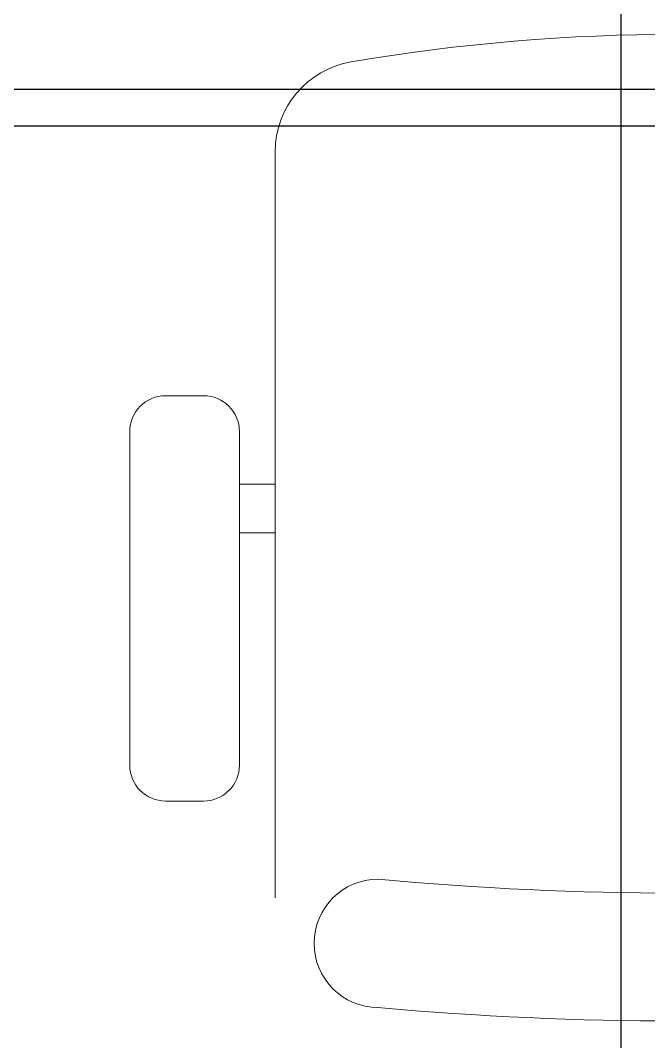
# Model space of a CAD drawing. Extents: x -12260 to 57327, y -29287 to 19916.
# Drawn here: x 21887 to 22231, y 7609 to 8168 of the extents above; entities that cross this region are included whole.
import ezdxf

# ---------------------------------------------------------------- set-up
doc = ezdxf.new("R2010")
doc.units = 0
doc.header["$LTSCALE"] = 0.25
doc.linetypes.add('DASHDOT', pattern=[25.4, 12.7, -6.35, 0, -6.35])
doc.layers.add('01-First Floor-FUR$0$FALSE CEILING', color=251, linetype='Continuous')
for name, color, linetype, lineweight in [('01-First Floor-FUR$0$LOADING', 253, 'Continuous', 5), ('01-First Floor-FUR$0$NEW Wall', 166, 'Continuous', 5), ('E-LITE-CLNG-CNDT', 6, 'DASHDOT', 35)]:
    doc.layers.add(name, color=color, linetype=linetype, lineweight=lineweight)

# ---------------------------------------------------------------- blocks, each defined once
blk = doc.blocks.new('*X119')
at = {"color": 0}
for p, q in [((5, 3), (5, 3)), ((5, 3), (5, 3)), ((5, 3), (5, 3)), ((5, 3), (5, 3)), ((5, 3), (5, 3)), ((5, 3), (5, 3)), ((5, 3), (5, 3)), ((5, 3), (5, 3)), ((5, 3), (5, 3)), ((5, 3), (5, 3)), ((5, 3), (5, 3)), ((5, 3), (5, 3)), ((5, 3), (5, 3)), ((5, 3), (5, 3)), ((5, 3), (5, 3)), ((5, 3), (5, 3)), ((5, 3), (5, 3)), ((5, 3), (5, 3)), ((5, 3), (5, 3)), ((5, 3), (5, 3)), ((5, 3), (5, 3)), ((5, 3), (5, 3)), ((5, 3), (5, 3)), ((5, 3), (5, 3)), ((5, 3), (5, 3)), ((5, 3), (5, 3)), ((5, 3), (5, 3)), ((5, 3), (5, 3)), ((5, 3), (5, 3)), ((5, 3), (5, 3)), ((5, 3), (5, 3)), ((5, 3), (5, 3)), ((5, 3), (5, 3)), ((5, 3), (5, 3)), ((5, 3), (5, 3)), ((5, 3), (5, 3)), ((5, 3), (5, 3)), ((5, 3), (5, 3)), ((5, 3), (5, 3)), ((5, 3), (5, 3)), ((5, 3), (5, 3)), ((5, 3), (5, 3)), ((5, 3), (5, 3)), ((5, 3), (5, 3)), ((5, 3), (5, 3)), ((5, 3), (5, 3)), ((5, 3), (5, 3)), ((5, 3), (5, 3)), ((5, 3), (5, 3)), ((5, 3), (5, 3)), ((5, 3), (5, 3)), ((5, 3), (5, 3)), ((5, 3), (5, 3)), ((5, 3), (5, 3)), ((5, 3), (5, 3)), ((5, 3), (5, 3)), ((5, 3), (5, 3)), ((5, 3), (5, 3)), ((5, 3), (5, 3)), ((5, 3), (5, 3)), ((5, 3), (5, 3)), ((5, 3), (5, 3)), ((5, 3), (5, 3)), ((5, 3), (5, 3)), ((5, 3), (5, 3)), ((5, 3), (5, 3)), ((6, 3), (5, 3)), ((5, 3), (5, 3)), ((6, 3), (5, 3)), ((5, 3), (5, 3)), ((6, 3), (5, 3)), ((5, 3), (5, 3)), ((6, 3), (5, 3)), ((5, 3), (5, 3)), ((5, 3), (5, 3)), ((5, 3), (5, 3)), ((5, 3), (5, 3)), ((5, 3), (5, 3)), ((5, 3), (5, 3)), ((5, 3), (5, 3)), ((5, 3), (5, 3)), ((5, 3), (5, 3)), ((5, 3), (5, 3)), ((5, 3), (5, 3)), ((5, 3), (5, 3)), ((5, 3), (5, 3)), ((5, 3), (5, 3)), ((5, 3), (5, 3)), ((5, 3), (5, 3)), ((5, 3), (5, 3)), ((5, 3), (5, 3)), ((5, 3), (5, 3)), ((5, 3), (5, 3)), ((5, 3), (5, 3)), ((5, 3), (5, 3)), ((5, 3), (5, 3)), ((6, 3), (6, 3)), ((6, 3), (6, 3)), ((6, 3), (6, 3)), ((6, 3), (6, 3)), ((6, 3), (6, 3)), ((6, 3), (6, 3)), ((6, 3), (6, 3)), ((6, 3), (6, 3)), ((6, 3), (6, 3)), ((6, 3), (6, 3)), ((6, 3), (6, 3)), ((6, 3), (6, 3)), ((6, 3), (6, 3)), ((6, 3), (6, 3)), ((6, 3), (6, 3)), ((6, 3), (6, 3)), ((6, 3), (6, 3)), ((6, 3), (6, 3)), ((6, 3), (6, 3)), ((6, 3), (6, 3)), ((6, 3), (6, 3)), ((6, 3), (6, 3)), ((6, 3), (6, 3)), ((6, 3), (6, 3)), ((6, 3), (6, 3)), ((6, 3), (6, 3)), ((6, 3), (6, 3)), ((6, 3), (6, 3)), ((6, 3), (6, 3)), ((6, 3), (6, 3)), ((6, 3), (6, 3)), ((6, 3), (6, 3)), ((6, 3), (6, 3)), ((6, 3), (6, 3)), ((6, 3), (6, 3)), ((6, 3), (6, 3)), ((6, 3), (6, 3)), ((6, 3), (6, 3)), ((6, 3), (6, 3)), ((6, 3), (6, 3)), ((6, 3), (6, 3)), ((6, 3), (6, 3)), ((6, 3), (6, 3)), ((6, 3), (6, 3)), ((6, 3), (6, 3)), ((6, 3), (6, 3)), ((6, 3), (6, 3)), ((6, 3), (6, 3)), ((6, 3), (6, 3)), ((6, 3), (6, 3)), ((6, 3), (6, 3)), ((6, 3), (6, 3)), ((6, 3), (6, 3)), ((6, 3), (6, 3)), ((6, 3), (6, 3)), ((6, 3), (6, 3)), ((6, 3), (6, 3)), ((6, 3), (6, 3)), ((6, 3), (6, 3)), ((6, 3), (6, 3)), ((6, 3), (6, 3)), ((6, 3), (6, 3)), ((6, 3), (6, 3)), ((6, 3), (6, 3)), ((6, 3), (6, 3)), ((6, 3), (6, 3)), ((6, 3), (6, 3)), ((6, 3), (6, 3)), ((6, 3), (6, 3)), ((6, 3), (6, 3)), ((6, 3), (6, 3)), ((6, 3), (6, 3)), ((6, 3), (6, 3)), ((6, 3), (6, 3)), ((6, 3), (6, 3)), ((6, 3), (6, 3)), ((6, 3), (6, 3)), ((6, 3), (6, 3)), ((6, 3), (6, 3)), ((6, 3), (6, 3)), ((6, 3), (6, 3)), ((6, 3), (6, 3)), ((6, 3), (6, 3)), ((6, 3), (6, 3)), ((6, 3), (6, 3)), ((6, 3), (6, 3)), ((6, 3), (6, 3)), ((6, 3), (6, 3)), ((6, 3), (6, 3)), ((6, 3), (6, 3)), ((6, 3), (6, 3)), ((6, 3), (6, 3)), ((6, 3), (6, 3)), ((6, 3), (6, 3)), ((6, 3), (6, 3)), ((6, 3), (6, 3)), ((6, 3), (6, 3)), ((6, 3), (6, 3)), ((6, 3), (6, 3)), ((6, 3), (6, 3)), ((6, 3), (6, 3)), ((6, 3), (6, 3)), ((6, 3), (6, 3)), ((6, 3), (6, 3)), ((6, 3), (6, 3)), ((6, 3), (6, 3)), ((6, 3), (6, 3)), ((6, 3), (6, 3)), ((6, 3), (6, 3)), ((6, 3), (6, 3)), ((6, 3), (6, 3)), ((6, 3), (6, 3)), ((6, 3), (6, 3)), ((6, 3), (6, 3)), ((6, 3), (6, 3)), ((6, 3), (6, 3)), ((6, 3), (6, 3)), ((6, 3), (6, 3)), ((6, 3), (6, 3)), ((6, 3), (6, 3)), ((6, 3), (6, 3)), ((6, 3), (6, 3)), ((6, 3), (6, 3)), ((6, 3), (6, 3)), ((6, 3), (6, 3)), ((6, 3), (6, 3)), ((6, 3), (6, 3)), ((6, 3), (6, 3)), ((6, 3), (6, 3)), ((6, 3), (6, 3)), ((6, 3), (6, 3)), ((6, 3), (6, 3)), ((6, 3), (6, 3)), ((6, 3), (6, 3)), ((6, 3), (6, 3)), ((6, 3), (6, 3)), ((6, 3), (6, 3)), ((6, 3), (6, 3)), ((6, 3), (6, 3)), ((6, 3), (6, 3)), ((6, 3), (6, 3)), ((6, 3), (6, 3)), ((6, 3), (6, 3)), ((6, 3), (6, 3)), ((6, 3), (6, 3)), ((6, 3), (6, 3)), ((6, 3), (6, 3)), ((6, 3), (6, 3)), ((6, 3), (6, 3)), ((6, 3), (6, 3)), ((6, 3), (6, 3)), ((6, 3), (6, 3)), ((6, 3), (6, 3)), ((6, 3), (6, 3)), ((6, 3), (6, 3)), ((6, 3), (6, 3)), ((6, 3), (6, 3)), ((6, 3), (6, 3)), ((6, 3), (6, 3)), ((6, 3), (6, 3)), ((6, 3), (6, 3)), ((6, 3), (6, 3)), ((6, 3), (6, 3)), ((6, 3), (6, 3)), ((6, 3), (6, 3)), ((6, 3), (6, 3)), ((6, 3), (6, 3)), ((6, 3), (6, 3)), ((6, 3), (6, 3)), ((6, 3), (6, 3)), ((6, 3), (6, 3)), ((6, 3), (6, 3)), ((6, 3), (6, 3)), ((6, 3), (6, 3)), ((6, 3), (6, 3)), ((6, 3), (6, 3)), ((6, 3), (6, 3)), ((6, 3), (6, 3)), ((6, 3), (6, 3)), ((6, 3), (6, 3)), ((6, 3), (6, 3)), ((6, 3), (6, 3)), ((6, 3), (6, 3)), ((6, 3), (6, 3)), ((6, 3), (6, 3)), ((6, 3), (6, 3)), ((6, 3), (6, 3)), ((6, 3), (6, 3)), ((6, 3), (6, 3)), ((6, 3), (6, 3)), ((6, 3), (6, 3)), ((6, 3), (6, 3)), ((6, 3), (6, 3)), ((6, 3), (6, 3)), ((6, 3), (6, 3)), ((6, 3), (6, 3)), ((6, 3), (6, 3)), ((6, 3), (6, 3)), ((6, 3), (6, 3)), ((6, 3), (6, 3)), ((6, 3), (6, 3)), ((6, 3), (6, 3)), ((6, 3), (6, 3)), ((6, 3), (6, 3)), ((6, 3), (5, 3)), ((6, 3), (5, 3)), ((6, 3), (5, 3)), ((6, 3), (5, 3)), ((6, 3), (5, 3)), ((6, 3), (6, 3)), ((6, 3), (6, 3)), ((6, 3), (6, 3)), ((6, 3), (6, 3)), ((6, 3), (6, 3)), ((6, 3), (6, 3)), ((6, 3), (6, 3)), ((6, 3), (6, 3)), ((6, 3), (6, 3)), ((6, 3), (6, 3)), ((6, 3), (6, 3)), ((6, 3), (6, 3)), ((6, 3), (6, 3)), ((6, 3), (6, 3)), ((6, 3), (6, 3)), ((6, 3), (6, 3)), ((6, 3), (6, 3)), ((6, 3), (6, 3)), ((6, 3), (6, 3)), ((6, 3), (6, 3)), ((6, 3), (6, 3)), ((6, 3), (6, 3)), ((6, 3), (6, 3)), ((6, 3), (6, 3)), ((6, 3), (6, 3)), ((6, 3), (6, 3)), ((6, 3), (6, 3)), ((6, 3), (6, 3)), ((6, 3), (6, 3)), ((6, 3), (6, 3)), ((6, 3), (6, 3)), ((6, 3), (6, 3)), ((6, 3), (6, 3)), ((6, 3), (6, 3)), ((6, 3), (6, 3)), ((6, 3), (6, 3)), ((6, 3), (6, 3)), ((6, 3), (6, 3)), ((6, 3), (6, 3)), ((6, 3), (6, 3)), ((6, 3), (6, 3)), ((6, 3), (6, 3)), ((6, 3), (6, 3)), ((6, 3), (6, 3)), ((6, 3), (6, 3)), ((6, 3), (6, 3)), ((6, 3), (6, 3)), ((6, 3), (6, 3)), ((6, 3), (6, 3)), ((6, 3), (6, 3)), ((6, 3), (6, 3)), ((6, 3), (6, 3)), ((6, 3), (6, 3)), ((6, 3), (6, 3)), ((6, 3), (6, 3)), ((6, 3), (6, 3)), ((6, 3), (6, 3)), ((6, 3), (6, 3)), ((6, 3), (6, 3)), ((6, 3), (6, 3)), ((6, 3), (6, 3)), ((6, 3), (6, 3)), ((6, 3), (6, 3)), ((6, 3), (6, 3)), ((6, 3), (6, 3)), ((6, 3), (6, 3)), ((6, 3), (6, 3)), ((6, 3), (6, 3)), ((6, 3), (6, 3)), ((6, 3), (6, 3)), ((6, 3), (6, 3)), ((6, 3), (6, 3)), ((6, 3), (6, 3)), ((6, 3), (6, 3)), ((6, 3), (6, 3)), ((6, 3), (6, 3)), ((6, 3), (6, 3)), ((6, 3), (6, 3)), ((6, 3), (6, 3)), ((6, 3), (6, 3)), ((6, 3), (6, 3)), ((6, 3), (6, 3)), ((6, 3), (6, 3)), ((6, 3), (6, 3)), ((6, 3), (6, 3)), ((6, 3), (6, 3)), ((6, 3), (6, 3)), ((6, 3), (6, 3)), ((6, 3), (6, 3)), ((6, 3), (6, 3)), ((6, 3), (6, 3)), ((6, 3), (6, 3)), ((6, 3), (6, 3)), ((6, 3), (6, 3)), ((6, 3), (6, 3)), ((6, 3), (6, 3)), ((6, 3), (6, 3)), ((6, 3), (6, 3)), ((6, 3), (6, 3)), ((6, 3), (6, 3)), ((6, 3), (6, 3)), ((6, 3), (6, 3)), ((6, 3), (6, 3)), ((6, 3), (6, 3)), ((6, 3), (6, 3)), ((6, 3), (6, 3)), ((6, 3), (6, 3)), ((6, 3), (6, 3)), ((6, 3), (6, 3)), ((6, 3), (6, 3)), ((6, 3), (6, 3)), ((6, 3), (6, 3)), ((6, 3), (6, 3)), ((6, 3), (6, 3)), ((6, 3), (6, 3)), ((6, 3), (6, 3)), ((6, 3), (6, 3)), ((6, 3), (6, 3)), ((6, 3), (6, 3)), ((6, 3), (6, 3)), ((6, 3), (6, 3)), ((6, 3), (6, 3)), ((6, 3), (6, 3)), ((6, 3), (6, 3)), ((6, 3), (6, 3)), ((6, 3), (6, 3)), ((6, 3), (6, 3)), ((6, 3), (6, 3)), ((6, 3), (6, 3)), ((6, 3), (6, 3)), ((6, 3), (6, 3)), ((6, 3), (6, 3)), ((6, 3), (6, 3)), ((6, 3), (6, 3)), ((6, 3), (6, 3)), ((6, 3), (6, 3)), ((6, 3), (6, 3)), ((6, 3), (6, 3)), ((6, 3), (6, 3)), ((6, 3), (6, 3)), ((6, 3), (6, 3)), ((6, 3), (6, 3)), ((6, 3), (6, 3)), ((6, 3), (6, 3)), ((6, 3), (6, 3)), ((6, 3), (6, 3)), ((6, 3), (6, 3)), ((6, 3), (6, 3)), ((6, 3), (6, 3)), ((6, 3), (6, 3)), ((6, 3), (6, 3)), ((6, 3), (6, 3)), ((6, 3), (6, 3)), ((6, 3), (6, 3)), ((6, 3), (6, 3)), ((6, 3), (6, 3)), ((6, 3), (6, 3)), ((6, 3), (6, 3)), ((6, 3), (6, 3)), ((6, 3), (6, 3)), ((6, 3), (6, 3)), ((6, 3), (6, 3)), ((6, 3), (6, 3)), ((6, 3), (6, 3)), ((6, 3), (6, 3)), ((6, 3), (6, 3)), ((6, 3), (6, 3)), ((6, 3), (6, 3)), ((6, 3), (6, 3)), ((6, 3), (6, 3)), ((6, 3), (6, 3)), ((6, 3), (6, 3)), ((6, 3), (6, 3)), ((6, 3), (6, 3)), ((6, 3), (6, 3)), ((6, 3), (6, 3)), ((6, 3), (6, 3)), ((6, 3), (6, 3)), ((6, 3), (6, 3)), ((6, 3), (6, 3)), ((6, 3), (6, 3)), ((6, 3), (6, 3)), ((6, 3), (6, 3)), ((6, 3), (6, 3)), ((6, 3), (6, 3)), ((6, 3), (6, 3)), ((6, 3), (6, 3)), ((6, 3), (6, 3)), ((6, 3), (6, 3)), ((6, 3), (6, 3)), ((6, 3), (6, 3)), ((6, 3), (6, 3)), ((6, 3), (6, 3)), ((6, 3), (6, 3)), ((6, 3), (6, 3)), ((6, 3), (6, 3)), ((6, 3), (6, 3)), ((6, 3), (6, 3)), ((6, 3), (6, 3)), ((6, 3), (6, 3)), ((6, 3), (6, 3)), ((6, 3), (6, 3)), ((6, 3), (6, 3)), ((6, 3), (6, 3)), ((6, 3), (6, 3)), ((6, 3), (6, 3)), ((6, 3), (6, 3)), ((6, 3), (6, 3)), ((6, 3), (6, 3)), ((6, 3), (6, 3)), ((6, 3), (6, 3)), ((6, 3), (6, 3)), ((6, 3), (6, 3)), ((6, 3), (6, 3)), ((6, 3), (6, 3)), ((6, 3), (6, 3)), ((6, 3), (6, 3)), ((6, 3), (6, 3)), ((6, 3), (6, 3)), ((6, 3), (6, 3)), ((6, 3), (6, 3)), ((6, 3), (6, 3)), ((6, 3), (6, 3)), ((6, 3), (6, 3)), ((6, 3), (6, 3)), ((6, 3), (6, 3)), ((6, 3), (6, 3)), ((6, 3), (6, 3)), ((6, 3), (6, 3)), ((6, 3), (6, 3)), ((6, 3), (6, 3)), ((6, 3), (6, 3)), ((6, 3), (6, 3)), ((6, 3), (6, 3)), ((6, 3), (6, 3)), ((6, 3), (6, 3)), ((6, 3), (6, 3)), ((6, 3), (6, 3)), ((6, 3), (6, 3)), ((6, 3), (6, 3)), ((6, 3), (6, 3)), ((6, 3), (6, 3)), ((6, 3), (6, 3)), ((6, 3), (6, 3)), ((6, 3), (6, 3)), ((6, 3), (6, 3)), ((6, 3), (6, 3)), ((6, 3), (6, 3)), ((6, 3), (6, 3)), ((6, 3), (6, 3)), ((6, 3), (6, 3)), ((6, 3), (6, 3)), ((6, 3), (6, 3)), ((6, 3), (6, 3)), ((6, 3), (6, 3)), ((6, 3), (6, 3)), ((6, 3), (6, 3)), ((6, 3), (6, 3)), ((6, 3), (6, 3)), ((6, 3), (6, 3)), ((6, 3), (6, 3)), ((6, 3), (6, 3)), ((6, 3), (6, 3)), ((6, 3), (6, 3)), ((6, 3), (6, 3)), ((6, 3), (6, 3)), ((6, 3), (6, 3)), ((6, 3), (6, 3)), ((6, 3), (6, 3)), ((6, 3), (6, 3)), ((6, 3), (6, 3)), ((6, 3), (6, 3)), ((6, 3), (6, 3)), ((6, 3), (6, 3)), ((6, 3), (6, 3)), ((6, 3), (6, 3)), ((6, 3), (6, 3)), ((6, 3), (6, 3)), ((6, 3), (6, 3)), ((6, 3), (6, 3)), ((6, 3), (6, 3)), ((6, 3), (6, 3)), ((6, 3), (6, 3)), ((6, 3), (6, 3)), ((6, 3), (6, 3)), ((6, 3), (6, 3)), ((6, 3), (6, 3)), ((6, 3), (6, 3)), ((6, 3), (6, 3)), ((6, 3), (6, 3)), ((6, 3), (6, 3)), ((6, 3), (6, 3)), ((6, 3), (6, 3)), ((6, 3), (6, 3)), ((6, 3), (6, 3)), ((6, 3), (6, 3)), ((6, 3), (6, 3)), ((6, 3), (6, 3)), ((6, 3), (6, 3)), ((6, 3), (6, 3)), ((6, 3), (6, 3)), ((6, 3), (6, 3)), ((6, 3), (6, 3)), ((6, 3), (6, 3)), ((6, 3), (6, 3)), ((6, 3), (6, 3)), ((6, 3), (6, 3)), ((6, 3), (6, 3)), ((6, 3), (6, 3)), ((6, 3), (6, 3)), ((6, 3), (6, 3)), ((6, 3), (6, 3)), ((6, 3), (6, 3)), ((6, 3), (6, 3)), ((6, 3), (6, 3)), ((6, 3), (6, 3)), ((6, 3), (6, 3))]:
    blk.add_line(p, q, dxfattribs=at)
blk = doc.blocks.new('*X120')
at = {"color": 0}
for p, q in [((13, 1), (13, 1)), ((13, 1), (13, 1)), ((13, 1), (13, 1)), ((13, 1), (13, 1)), ((13, 1), (13, 1)), ((13, 1), (13, 1)), ((13, 1), (13, 1)), ((13, 1), (13, 1)), ((13, 1), (13, 1)), ((13, 1), (13, 1)), ((13, 1), (13, 1)), ((13, 1), (13, 1)), ((13, 1), (13, 1)), ((13, 1), (13, 1)), ((13, 1), (13, 1)), ((13, 1), (14, 1)), ((13, 1), (14, 1)), ((13, 1), (14, 1)), ((13, 1), (13, 1)), ((13, 1), (13, 1)), ((13, 1), (13, 1)), ((13, 1), (13, 1)), ((13, 1), (13, 1)), ((13, 1), (13, 1)), ((13, 1), (13, 1)), ((13, 1), (13, 1)), ((13, 1), (13, 1)), ((13, 1), (13, 1)), ((13, 1), (13, 1)), ((13, 1), (13, 1)), ((13, 1), (13, 1)), ((13, 1), (13, 1)), ((13, 1), (13, 1)), ((13, 1), (13, 1)), ((13, 1), (13, 1)), ((13, 1), (13, 1)), ((13, 1), (13, 1)), ((13, 1), (13, 1)), ((13, 1), (13, 1)), ((13, 1), (13, 1)), ((13, 1), (13, 1)), ((13, 1), (13, 1)), ((13, 1), (13, 1)), ((13, 1), (13, 1)), ((13, 1), (13, 1)), ((13, 1), (13, 1)), ((13, 1), (13, 1)), ((13, 1), (13, 1)), ((13, 1), (13, 1)), ((13, 1), (13, 1)), ((13, 1), (13, 1)), ((13, 1), (13, 1)), ((13, 1), (13, 1)), ((13, 1), (13, 1)), ((13, 1), (13, 1)), ((13, 1), (13, 1)), ((13, 1), (13, 1)), ((13, 1), (13, 1)), ((13, 1), (13, 1)), ((13, 1), (13, 1)), ((13, 1), (13, 1)), ((13, 1), (13, 1)), ((13, 1), (13, 1)), ((13, 1), (13, 1)), ((13, 1), (13, 1)), ((13, 1), (13, 1)), ((13, 1), (13, 1)), ((13, 1), (13, 1)), ((13, 1), (13, 1)), ((13, 1), (13, 1)), ((13, 1), (13, 1)), ((13, 1), (13, 1)), ((13, 1), (13, 1)), ((13, 1), (13, 1)), ((13, 1), (13, 1)), ((13, 1), (13, 1)), ((13, 1), (13, 1)), ((13, 1), (13, 1)), ((13, 1), (13, 1)), ((13, 1), (13, 1)), ((13, 1), (13, 1)), ((13, 1), (13, 1)), ((13, 1), (13, 1)), ((13, 1), (13, 1)), ((13, 1), (13, 1)), ((13, 1), (13, 1)), ((13, 1), (13, 1)), ((13, 1), (13, 1)), ((13, 1), (13, 1)), ((13, 1), (13, 1)), ((13, 1), (13, 1)), ((13, 1), (13, 1)), ((13, 1), (13, 1)), ((13, 1), (13, 1)), ((13, 1), (13, 1)), ((13, 1), (13, 1)), ((13, 1), (13, 1)), ((13, 1), (13, 1)), ((13, 1), (13, 1)), ((13, 1), (13, 1)), ((13, 1), (13, 1)), ((13, 1), (13, 1)), ((13, 1), (13, 1)), ((13, 1), (13, 1)), ((13, 1), (13, 1)), ((13, 1), (13, 1)), ((13, 1), (13, 1)), ((13, 1), (13, 1)), ((13, 1), (13, 1)), ((13, 1), (13, 1)), ((13, 1), (13, 1)), ((13, 1), (13, 1)), ((13, 1), (13, 1)), ((13, 1), (13, 1)), ((13, 1), (13, 1)), ((13, 1), (13, 1)), ((13, 1), (13, 1)), ((13, 1), (13, 1)), ((13, 1), (13, 1)), ((13, 1), (13, 1)), ((13, 1), (13, 1)), ((13, 1), (13, 1)), ((13, 1), (13, 1)), ((13, 1), (14, 1)), ((13, 0), (13, 0)), ((13, 0), (13, 0)), ((13, 0), (13, 0)), ((13, 0), (13, 0)), ((13, 0), (13, 0)), ((13, 0), (13, 0)), ((13, 0), (13, 0)), ((13, 0), (13, 0)), ((13, 0), (13, 0)), ((13, 0), (13, 0)), ((13, 0), (13, 0)), ((13, 0), (13, 0)), ((13, 0), (13, 0)), ((13, 0), (13, 0)), ((13, 0), (13, 0)), ((13, 0), (13, 0)), ((13, 0), (13, 0)), ((13, 0), (13, 0)), ((13, 0), (13, 0)), ((13, 0), (13, 0)), ((13, 0), (13, 0)), ((13, 0), (13, 0)), ((13, 0), (13, 0)), ((13, 0), (13, 0)), ((13, 0), (13, 0)), ((13, 0), (13, 0)), ((13, 0), (13, 0)), ((13, 0), (13, 0)), ((13, 0), (13, 0)), ((13, 0), (13, 0)), ((13, 0), (13, 0)), ((13, 0), (13, 0)), ((13, 0), (13, 0)), ((13, 0), (13, 0)), ((13, 0), (13, 0)), ((13, 0), (13, 0)), ((13, 0), (13, 0)), ((13, 0), (13, 0)), ((13, 0), (13, 0)), ((13, 0), (13, 0)), ((13, 0), (13, 0)), ((13, 0), (13, 0)), ((13, 0), (13, 0)), ((13, 0), (13, 0)), ((13, 0), (13, 0)), ((13, 0), (13, 0)), ((13, 0), (13, 0)), ((13, 0), (13, 0)), ((13, 0), (14, 0)), ((13, 0), (14, 0)), ((13, 0), (13, 0)), ((13, 0), (14, 0)), ((14, 1), (14, 1)), ((14, 1), (14, 1)), ((14, 1), (14, 1)), ((14, 1), (14, 1)), ((14, 1), (14, 1)), ((14, 1), (14, 1)), ((14, 1), (14, 1)), ((14, 1), (14, 1)), ((14, 1), (14, 1)), ((14, 1), (14, 1)), ((14, 1), (14, 1)), ((14, 1), (14, 1)), ((14, 1), (14, 1)), ((14, 1), (14, 1)), ((14, 1), (14, 1)), ((14, 1), (14, 1)), ((14, 1), (14, 1)), ((14, 1), (14, 1)), ((14, 1), (14, 1)), ((14, 1), (14, 1)), ((14, 1), (14, 1)), ((14, 1), (14, 1)), ((14, 1), (14, 1)), ((14, 1), (14, 1)), ((14, 1), (14, 1)), ((14, 1), (14, 1)), ((14, 1), (14, 1)), ((14, 1), (14, 1)), ((14, 1), (14, 1)), ((14, 1), (14, 1)), ((14, 1), (14, 1)), ((14, 1), (14, 1)), ((14, 1), (14, 1)), ((14, 1), (14, 1)), ((14, 1), (14, 1)), ((14, 1), (14, 1)), ((14, 1), (14, 1)), ((14, 1), (14, 1)), ((14, 1), (14, 1)), ((14, 1), (14, 1)), ((14, 1), (14, 1)), ((14, 1), (14, 1)), ((14, 1), (14, 1)), ((14, 1), (14, 1)), ((14, 1), (14, 1)), ((14, 1), (14, 1)), ((14, 1), (14, 1)), ((14, 1), (14, 1)), ((14, 1), (14, 1)), ((14, 1), (14, 1)), ((14, 1), (14, 1)), ((14, 1), (14, 1)), ((14, 1), (14, 1)), ((14, 1), (14, 1)), ((14, 1), (14, 1)), ((14, 1), (14, 1)), ((14, 1), (14, 1)), ((14, 1), (14, 1)), ((14, 1), (14, 1)), ((14, 1), (14, 1)), ((14, 1), (14, 1)), ((14, 1), (14, 1)), ((14, 1), (14, 1)), ((14, 1), (14, 1)), ((14, 1), (14, 1)), ((14, 1), (14, 1)), ((14, 1), (14, 1)), ((14, 1), (14, 1)), ((14, 1), (14, 1)), ((14, 1), (14, 1)), ((14, 1), (14, 1)), ((14, 1), (14, 1)), ((14, 1), (14, 1)), ((14, 1), (14, 1)), ((14, 1), (14, 1)), ((14, 1), (14, 1)), ((14, 1), (14, 1)), ((14, 1), (14, 1)), ((14, 1), (14, 1)), ((14, 1), (14, 1)), ((14, 1), (14, 1)), ((14, 1), (14, 1)), ((14, 1), (14, 1)), ((14, 1), (14, 1)), ((14, 1), (14, 1)), ((14, 1), (14, 1)), ((14, 1), (14, 1)), ((14, 1), (14, 1)), ((14, 1), (14, 1)), ((14, 1), (14, 1)), ((14, 1), (14, 1)), ((14, 1), (14, 1)), ((14, 1), (14, 1)), ((14, 1), (14, 1)), ((14, 0), (14, 0)), ((14, 0), (14, 0)), ((14, 0), (14, 0)), ((14, 0), (14, 0)), ((14, 0), (14, 0)), ((14, 0), (14, 0)), ((14, 0), (14, 0)), ((14, 0), (14, 0)), ((14, 0), (14, 0)), ((14, 0), (14, 0)), ((14, 0), (14, 0)), ((14, 0), (14, 0)), ((14, 0), (14, 0)), ((14, 0), (14, 0)), ((14, 0), (14, 0)), ((14, 0), (14, 0)), ((14, 0), (14, 0)), ((14, 0), (14, 0)), ((14, 0), (14, 0)), ((14, 0), (14, 0)), ((14, 0), (14, 0)), ((14, 0), (14, 0)), ((14, 0), (14, 0)), ((14, 0), (14, 0)), ((14, 0), (14, 0)), ((14, 0), (14, 0)), ((14, 0), (14, 0)), ((14, 0), (14, 0)), ((14, 0), (14, 0)), ((14, 0), (14, 0)), ((14, 0), (14, 0)), ((14, 0), (14, 0)), ((14, 0), (14, 0)), ((14, 0), (14, 0)), ((14, 0), (14, 0)), ((14, 0), (14, 0)), ((14, 0), (14, 0)), ((14, 0), (14, 0)), ((14, 0), (14, 0)), ((14, 0), (14, 0)), ((14, 0), (14, 0)), ((14, 0), (14, 0)), ((14, 0), (14, 0)), ((14, 0), (14, 0)), ((14, 0), (14, 0)), ((14, 0), (14, 0)), ((14, 0), (14, 0)), ((14, 0), (14, 0)), ((13, 0), (13, 0)), ((13, 0), (14, 0)), ((13, 0), (13, 0)), ((13, 0), (14, 0)), ((13, 0), (13, 0)), ((13, 0), (14, 0)), ((13, 0), (13, 0)), ((13, 0), (13, 0)), ((13, 0), (13, 0)), ((13, 0), (13, 0)), ((13, 0), (14, 0)), ((13, 0), (13, 0)), ((13, 0), (14, 0)), ((13, 0), (13, 0)), ((13, 0), (14, 0)), ((13, 0), (13, 0)), ((13, 0), (14, 0)), ((13, 0), (13, 0)), ((13, 0), (14, 0)), ((13, 0), (13, 0)), ((13, 0), (14, 0)), ((13, 0), (13, 0)), ((13, 0), (14, 0)), ((13, 0), (13, 0)), ((13, 0), (13, 0)), ((13, 0), (13, 0)), ((13, 0), (14, 0)), ((13, 0), (13, 0)), ((13, 0), (14, 0)), ((13, 0), (13, 0)), ((13, 0), (14, 0)), ((13, 0), (13, 0)), ((13, 0), (14, 0)), ((13, 0), (13, 0)), ((13, 0), (13, 0)), ((13, 0), (13, 0)), ((13, 0), (13, 0)), ((13, 0), (13, 0)), ((13, 0), (13, 0)), ((13, 0), (13, 0)), ((13, 0), (13, 0)), ((13, 0), (13, 0)), ((13, 0), (13, 0)), ((13, 0), (13, 0)), ((13, 0), (13, 0)), ((13, 0), (13, 0)), ((13, 0), (13, 0)), ((13, 0), (13, 0)), ((13, 0), (13, 0)), ((13, 0), (13, 0)), ((13, 0), (13, 0)), ((13, 0), (13, 0)), ((13, 0), (13, 0)), ((13, 0), (13, 0)), ((13, 0), (13, 0)), ((13, 0), (13, 0)), ((13, 0), (13, 0)), ((13, 0), (13, 0)), ((13, 0), (13, 0)), ((13, 0), (13, 0)), ((13, 0), (13, 0)), ((13, 0), (13, 0)), ((13, 0), (13, 0)), ((13, 0), (13, 0)), ((13, -1), (13, -1)), ((13, -1), (13, -1)), ((13, -1), (13, -1)), ((13, -1), (13, -1)), ((13, -1), (13, -1)), ((13, -1), (14, -1)), ((13, -1), (13, -1)), ((14, 0), (14, 0)), ((14, 0), (14, 0)), ((14, 0), (14, 0)), ((14, 0), (14, 0)), ((14, 0), (14, 0)), ((14, 0), (14, 0)), ((14, 0), (14, 0)), ((14, 0), (14, 0)), ((14, 0), (14, 0)), ((14, 0), (14, 0)), ((14, 0), (14, 0)), ((14, 0), (14, 0)), ((14, 0), (14, 0)), ((14, 0), (14, 0)), ((14, 0), (14, 0)), ((13, 0), (14, 0)), ((14, 0), (14, 0)), ((14, 0), (14, 0)), ((14, 0), (14, 0)), ((14, 0), (14, 0)), ((14, 0), (14, 0)), ((14, 0), (14, 0)), ((14, 0), (14, 0)), ((14, 0), (14, 0)), ((14, 0), (14, 0)), ((14, 0), (14, 0)), ((14, 0), (14, 0)), ((14, 0), (14, 0)), ((14, 0), (14, 0)), ((14, 0), (14, 0)), ((14, 0), (14, 0)), ((14, 0), (14, 0)), ((14, 0), (14, 0)), ((14, 0), (14, 0)), ((14, 0), (14, 0)), ((14, 0), (14, 0)), ((14, 0), (14, 0)), ((14, 0), (14, 0)), ((14, 0), (14, 0)), ((14, 0), (14, 0)), ((14, 0), (14, 0)), ((14, 0), (14, 0)), ((14, 0), (14, 0)), ((14, 0), (14, 0)), ((14, 0), (14, 0)), ((14, 0), (14, 0)), ((14, 0), (14, 0)), ((14, 0), (14, 0)), ((14, 0), (14, 0)), ((14, 0), (14, 0)), ((14, -1), (14, -1)), ((14, -1), (14, -1)), ((14, -1), (14, -1)), ((14, -1), (14, -1)), ((14, -1), (14, -1))]:
    blk.add_line(p, q, dxfattribs=at)
blk = doc.blocks.new('01-First Floor-FUR$0$GF21018-P')
at = {"color": 0}
for p, q in [((0.22049, 0.47563), (0.22049, 0.0675)), ((0.25963, 0.34221), (0.2804, 0.34221)), ((0.24001, 0.32259), (0.24001, 0.14)), ((0.30001, 0.32259), (0.30001, 0.14)), ((0.22049, 0.29372), (0.24001, 0.29372)), ((0.22049, 0.26708), (0.24001, 0.26708)), ((0.25963, 0.12039), (0.2804, 0.12039))]:
    blk.add_line(p, q, dxfattribs=at)
for points in [[(0.24001, 0.29372), (0.24001, 0.29372), (0.24001, 0.29372), (0.24001, 0.29372), (0.24001, 0.29372), (0.24001, 0.29372), (0.24001, 0.29372), (0.24001, 0.29372), (0.24001, 0.29372), (0.24001, 0.29372), (0.24001, 0.29372), (0.24001, 0.29372), (0.24001, 0.29372), (0.24001, 0.29372), (0.24001, 0.29372), (0.24001, 0.29372), (0.24001, 0.29372), (0.24001, 0.29372), (0.24001, 0.29372), (0.24001, 0.29372), (0.24001, 0.29372), (0.24001, 0.29372), (0.24001, 0.29372), (0.24001, 0.29372), (0.24001, 0.29372), (0.24001, 0.29372), (0.24001, 0.29372), (0.24001, 0.29372), (0.24001, 0.29372), (0.24001, 0.29372), (0.24001, 0.29372), (0.24001, 0.29372), (0.24001, 0.29372), (0.24001, 0.29372), (0.24001, 0.29372), (0.24001, 0.29372), (0.24001, 0.29372), (0.24001, 0.29372), (0.24001, 0.29372), (0.24001, 0.29372), (0.24001, 0.29372), (0.24001, 0.29372), (0.24001, 0.29372), (0.24001, 0.29372), (0.24001, 0.29372), (0.24001, 0.29372), (0.24001, 0.29372), (0.24001, 0.29372), (0.24001, 0.29372), (0.24001, 0.29372), (0.24001, 0.29372), (0.24001, 0.29372), (0.24001, 0.29372), (0.24001, 0.29372), (0.24001, 0.29372), (0.24001, 0.29372), (0.24001, 0.29372), (0.24001, 0.29372), (0.24001, 0.29372), (0.24001, 0.29372), (0.24001, 0.29372), (0.24001, 0.29372), (0.24001, 0.29372), (0.24001, 0.29372), (0.24001, 0.29372), (0.24001, 0.29372), (0.24001, 0.29372), (0.24001, 0.29372), (0.24001, 0.29372), (0.24001, 0.29372), (0.24001, 0.29372), (0.24001, 0.29372), (0.24001, 0.29372), (0.24001, 0.29372), (0.24001, 0.29372), (0.24001, 0.29372), (0.24001, 0.29372), (0.24001, 0.29372), (0.24001, 0.29372), (0.24001, 0.29372), (0.24001, 0.29372), (0.24001, 0.29372), (0.24001, 0.29372), (0.24001, 0.29372), (0.24001, 0.29372), (0.24001, 0.29372), (0.24001, 0.29372), (0.24001, 0.29372), (0.24001, 0.29372), (0.24001, 0.29372), (0.24001, 0.29372), (0.24001, 0.29372), (0.24001, 0.29372), (0.24001, 0.29372), (0.24001, 0.29372), (0.24001, 0.29372), (0.24001, 0.29372), (0.24001, 0.29372), (0.24001, 0.29372), (0.24001, 0.29372), (0.24001, 0.29372), (0.24001, 0.29372), (0.24001, 0.29372), (0.24001, 0.29372), (0.24001, 0.29372), (0.24001, 0.29372), (0.24001, 0.29372), (0.24001, 0.29372), (0.24001, 0.29372), (0.24001, 0.29372), (0.24001, 0.29372), (0.24001, 0.29372), (0.24001, 0.29372), (0.24001, 0.29372), (0.24001, 0.29372), (0.24001, 0.29372), (0.24001, 0.29372), (0.24001, 0.29372), (0.24001, 0.29372), (0.24001, 0.29372), (0.24001, 0.29372), (0.24001, 0.29372), (0.24001, 0.29372), (0.24001, 0.29372), (0.24001, 0.29372), (0.24001, 0.29372), (0.24001, 0.29372), (0.24001, 0.29372), (0.24001, 0.29372), (0.24001, 0.29372), (0.24001, 0.29372), (0.24001, 0.29372), (0.24001, 0.29372), (0.24001, 0.29372), (0.24001, 0.29372), (0.24001, 0.29372), (0.24001, 0.29372), (0.24001, 0.29372), (0.24001, 0.29372), (0.24001, 0.29372), (0.24001, 0.29372), (0.24001, 0.29372), (0.24001, 0.29372), (0.24001, 0.29372), (0.24001, 0.29372), (0.24001, 0.29372), (0.24001, 0.29372), (0.24001, 0.29372), (0.24001, 0.29372), (0.24001, 0.29372), (0.24001, 0.29372), (0.24001, 0.29372), (0.24001, 0.29372), (0.24001, 0.29372), (0.24001, 0.29372), (0.24001, 0.29372), (0.24001, 0.29372), (0.24001, 0.29372), (0.24001, 0.29372), (0.24001, 0.29372), (0.24001, 0.29372), (0.24001, 0.29372), (0.24001, 0.29372), (0.24001, 0.29372), (0.24001, 0.29372), (0.24001, 0.29372), (0.24001, 0.29372), (0.24001, 0.29372), (0.24001, 0.29372), (0.24001, 0.29372), (0.24001, 0.29372), (0.24001, 0.29372), (0.24001, 0.29372), (0.24001, 0.29372), (0.24001, 0.29372), (0.24001, 0.29372), (0.24001, 0.29372), (0.24001, 0.29372), (0.24001, 0.29372), (0.24001, 0.29372), (0.24001, 0.29372), (0.24001, 0.29372), (0.24001, 0.29372), (0.24001, 0.29372), (0.24001, 0.29372), (0.24001, 0.29372), (0.24001, 0.29372), (0.24001, 0.29372), (0.24001, 0.29372), (0.24001, 0.29372), (0.24001, 0.29372), (0.24001, 0.29372), (0.24001, 0.29372), (0.24001, 0.29372), (0.24001, 0.29372), (0.24001, 0.29372), (0.24001, 0.29372), (0.24001, 0.29372), (0.24001, 0.29372), (0.24001, 0.29372), (0.24001, 0.29372), (0.24001, 0.29372), (0.24001, 0.29372), (0.24001, 0.29372), (0.24001, 0.29372), (0.24001, 0.29372), (0.24001, 0.29372), (0.24001, 0.29372), (0.24001, 0.29372), (0.24001, 0.29372), (0.24001, 0.29372), (0.24001, 0.29372), (0.24001, 0.29372), (0.24001, 0.29372), (0.24001, 0.29372), (0.24001, 0.29372), (0.24001, 0.29372), (0.24001, 0.29372), (0.24001, 0.29372), (0.24001, 0.29372), (0.24001, 0.29372), (0.24001, 0.29372), (0.24001, 0.29372), (0.24001, 0.29372), (0.24001, 0.29372), (0.24001, 0.29372), (0.24001, 0.29372), (0.24001, 0.29372), (0.24001, 0.29372), (0.24001, 0.29372), (0.24001, 0.29372), (0.24001, 0.29372), (0.24001, 0.29372), (0.24001, 0.29372), (0.24001, 0.29372), (0.24001, 0.29372), (0.24001, 0.29372), (0.24001, 0.29372), (0.24001, 0.29372), (0.24001, 0.29372), (0.24001, 0.29372), (0.24001, 0.29372), (0.24001, 0.29372), (0.24001, 0.29372), (0.24001, 0.29372), (0.24001, 0.29372), (0.24001, 0.29372), (0.24001, 0.29372), (0.24001, 0.29372), (0.24001, 0.29372), (0.24001, 0.29372), (0.24001, 0.29372), (0.24001, 0.29372), (0.24001, 0.29372), (0.24001, 0.29372), (0.24001, 0.29372), (0.24001, 0.29372), (0.24001, 0.29372), (0.24001, 0.29372), (0.24001, 0.29372), (0.24001, 0.29372), (0.24001, 0.29372), (0.24001, 0.29372), (0.24001, 0.29372), (0.24001, 0.29372), (0.24001, 0.29372), (0.24001, 0.29372), (0.24001, 0.29372), (0.24001, 0.29372), (0.24001, 0.29372), (0.24001, 0.29372), (0.24001, 0.29372), (0.24001, 0.29372), (0.24001, 0.29372), (0.24001, 0.29372), (0.24001, 0.29372), (0.24001, 0.29372)], [(0.24001, 0.29372), (0.24001, 0.29372), (0.24001, 0.29372), (0.24001, 0.29372), (0.24001, 0.29372), (0.24001, 0.29372), (0.24001, 0.29372), (0.24001, 0.29372), (0.24001, 0.29372), (0.24001, 0.29372), (0.24001, 0.29372), (0.24001, 0.29372), (0.24001, 0.29372), (0.24001, 0.29372), (0.24001, 0.29372), (0.24001, 0.29372), (0.24001, 0.29372), (0.24001, 0.29372), (0.24001, 0.29372), (0.24001, 0.29372), (0.24001, 0.29372), (0.24001, 0.29372), (0.24001, 0.29372), (0.24001, 0.29372), (0.24001, 0.29372), (0.24001, 0.29372), (0.24001, 0.29372), (0.24001, 0.29372), (0.24001, 0.29372), (0.24001, 0.29372), (0.24001, 0.29372), (0.24001, 0.29372), (0.24001, 0.29372), (0.24001, 0.29372), (0.24001, 0.29372), (0.24001, 0.29372), (0.24001, 0.29372), (0.24001, 0.29372), (0.24001, 0.29372), (0.24001, 0.29372), (0.24001, 0.29372), (0.24001, 0.29372), (0.24001, 0.29372), (0.24001, 0.29372), (0.24001, 0.29372), (0.24001, 0.29372), (0.24001, 0.29372), (0.24001, 0.29372), (0.24001, 0.29372), (0.24001, 0.29372), (0.24001, 0.29372), (0.24001, 0.29372), (0.24001, 0.29372), (0.24001, 0.29372), (0.24001, 0.29372), (0.24001, 0.29372), (0.24001, 0.29372), (0.24001, 0.29372), (0.24001, 0.29372), (0.24001, 0.29372), (0.24001, 0.29372), (0.24001, 0.29372), (0.24001, 0.29372), (0.24001, 0.29372), (0.24001, 0.29372), (0.24001, 0.29372), (0.24001, 0.29372), (0.24001, 0.29372), (0.24001, 0.29372), (0.24001, 0.29372), (0.24001, 0.29372), (0.24001, 0.29372), (0.24001, 0.29372), (0.24001, 0.29372), (0.24001, 0.29372), (0.24001, 0.29372), (0.24001, 0.29372), (0.24001, 0.29372), (0.24001, 0.29372), (0.24001, 0.29372), (0.24001, 0.29372), (0.24001, 0.29372), (0.24001, 0.29372), (0.24001, 0.29372), (0.24001, 0.29372), (0.24001, 0.29372), (0.24001, 0.29372), (0.24001, 0.29372), (0.24001, 0.29372), (0.24001, 0.29372), (0.24001, 0.29372), (0.24001, 0.29372), (0.24001, 0.29372), (0.24001, 0.29372), (0.24001, 0.29372), (0.24001, 0.29372), (0.24001, 0.29372), (0.24001, 0.29372), (0.24001, 0.29372), (0.24001, 0.29372), (0.24001, 0.29372), (0.24001, 0.29372), (0.24001, 0.29372), (0.24001, 0.29372), (0.24001, 0.29372), (0.24001, 0.29372), (0.24001, 0.29372), (0.24001, 0.29372), (0.24001, 0.29372), (0.24001, 0.29372), (0.24001, 0.29372), (0.24001, 0.29372), (0.24001, 0.29372), (0.24001, 0.29372), (0.24001, 0.29372), (0.24001, 0.29372), (0.24001, 0.29372), (0.24001, 0.29372), (0.24001, 0.29372), (0.24001, 0.29372), (0.24001, 0.29372), (0.24001, 0.29372), (0.24001, 0.29372), (0.24001, 0.29372), (0.24001, 0.29372), (0.24001, 0.29372), (0.24001, 0.29372), (0.24001, 0.29372), (0.24001, 0.29372), (0.24001, 0.29372), (0.24001, 0.29372), (0.24001, 0.29372), (0.24001, 0.29372), (0.24001, 0.29372), (0.24001, 0.29372), (0.24001, 0.29372), (0.24001, 0.29372), (0.24001, 0.29372), (0.24001, 0.29372), (0.24001, 0.29372), (0.24001, 0.29372), (0.24001, 0.29372), (0.24001, 0.29372), (0.24001, 0.29372), (0.24001, 0.29372), (0.24001, 0.29372), (0.24001, 0.29372), (0.24001, 0.29372), (0.24001, 0.29372), (0.24001, 0.29372), (0.24001, 0.29372), (0.24001, 0.29372), (0.24001, 0.29372), (0.24001, 0.29372), (0.24001, 0.29372), (0.24001, 0.29372), (0.24001, 0.29372), (0.24001, 0.29372), (0.24001, 0.29372), (0.24001, 0.29372), (0.24001, 0.29372), (0.24001, 0.29372), (0.24001, 0.29372), (0.24001, 0.29372), (0.24001, 0.29372), (0.24001, 0.29372), (0.24001, 0.29372), (0.24001, 0.29372), (0.24001, 0.29372), (0.24001, 0.29372), (0.24001, 0.29372), (0.24001, 0.29372), (0.24001, 0.29372), (0.24001, 0.29372), (0.24001, 0.29372), (0.24001, 0.29372), (0.24001, 0.29372), (0.24001, 0.29372), (0.24001, 0.29372), (0.24001, 0.29372), (0.24001, 0.29372), (0.24001, 0.29372), (0.24001, 0.29372), (0.24001, 0.29372), (0.24001, 0.29372), (0.24001, 0.29372), (0.24001, 0.29372), (0.24001, 0.29372), (0.24001, 0.29372), (0.24001, 0.29372), (0.24001, 0.29372), (0.24001, 0.29372), (0.24001, 0.29372), (0.24001, 0.29372), (0.24001, 0.29372), (0.24001, 0.29372), (0.24001, 0.29372), (0.24001, 0.29372), (0.24001, 0.29372), (0.24001, 0.29372), (0.24001, 0.29372), (0.24001, 0.29372), (0.24001, 0.29372), (0.24001, 0.29372), (0.24001, 0.29372), (0.24001, 0.29372), (0.24001, 0.29372), (0.24001, 0.29372), (0.24001, 0.29372), (0.24001, 0.29372), (0.24001, 0.29372), (0.24001, 0.29372), (0.24001, 0.29372), (0.24001, 0.29372), (0.24001, 0.29372), (0.24001, 0.29372), (0.24001, 0.29372), (0.24001, 0.29372), (0.24001, 0.29372)], [(0.24001, 0.29372), (0.24001, 0.29372), (0.24001, 0.29372), (0.24001, 0.29372), (0.24001, 0.29372), (0.24001, 0.29372), (0.24001, 0.29372), (0.24001, 0.29372), (0.24001, 0.29372), (0.24001, 0.29372), (0.24001, 0.29372), (0.24001, 0.29372), (0.24001, 0.29372), (0.24001, 0.29372), (0.24001, 0.29372), (0.24001, 0.29372), (0.24001, 0.29372), (0.24001, 0.29372), (0.24001, 0.29372), (0.24001, 0.29372), (0.24001, 0.29372), (0.24001, 0.29372), (0.24001, 0.29372), (0.24001, 0.29372), (0.24001, 0.29372), (0.24001, 0.29372), (0.24001, 0.29372), (0.24001, 0.29372), (0.24001, 0.29372), (0.24001, 0.29372), (0.24001, 0.29372), (0.24001, 0.29372), (0.24001, 0.29372), (0.24001, 0.29372), (0.24001, 0.29372), (0.24001, 0.29372), (0.24001, 0.29372), (0.24001, 0.29372), (0.24001, 0.29372), (0.24001, 0.29372), (0.24001, 0.29372), (0.24001, 0.29372), (0.24001, 0.29372), (0.24001, 0.29372), (0.24001, 0.29372), (0.24001, 0.29372), (0.24001, 0.29372), (0.24001, 0.29372), (0.24001, 0.29372), (0.24001, 0.29372), (0.24001, 0.29372), (0.24001, 0.29372), (0.24001, 0.29372), (0.24001, 0.29372), (0.24001, 0.29372), (0.24001, 0.29372), (0.24001, 0.29372), (0.24001, 0.29372), (0.24001, 0.29372), (0.24001, 0.29372), (0.24001, 0.29372), (0.24001, 0.29372), (0.24001, 0.29372), (0.24001, 0.29372), (0.24001, 0.29372), (0.24001, 0.29372), (0.24001, 0.29372), (0.24001, 0.29372), (0.24001, 0.29372), (0.24001, 0.29372), (0.24001, 0.29372), (0.24001, 0.29372), (0.24001, 0.29372), (0.24001, 0.29372), (0.24001, 0.29372), (0.24001, 0.29372), (0.24001, 0.29372), (0.24001, 0.29372), (0.24001, 0.29372), (0.24001, 0.29372), (0.24001, 0.29372), (0.24001, 0.29372), (0.24001, 0.29372), (0.24001, 0.29372), (0.24001, 0.29372), (0.24001, 0.29372), (0.24001, 0.29372), (0.24001, 0.29372), (0.24001, 0.29372), (0.24001, 0.29372), (0.24001, 0.29372), (0.24001, 0.29372), (0.24001, 0.29372), (0.24001, 0.29372), (0.24001, 0.29372), (0.24001, 0.29372), (0.24001, 0.29372), (0.24001, 0.29372), (0.24001, 0.29372), (0.24001, 0.29372), (0.24001, 0.29372), (0.24001, 0.29372), (0.24001, 0.29372), (0.24001, 0.29372), (0.24001, 0.29372), (0.24001, 0.29372), (0.24001, 0.29372), (0.24001, 0.29372), (0.24001, 0.29372), (0.24001, 0.29372), (0.24001, 0.29372), (0.24001, 0.29372), (0.24001, 0.29372), (0.24001, 0.29372), (0.24001, 0.29372), (0.24001, 0.29372), (0.24001, 0.29372), (0.24001, 0.29372), (0.24001, 0.29372), (0.24001, 0.29372), (0.24001, 0.29372), (0.24001, 0.29372), (0.24001, 0.29372), (0.24001, 0.29372), (0.24001, 0.29372), (0.24001, 0.29372), (0.24001, 0.29372), (0.24001, 0.29372), (0.24001, 0.29372), (0.24001, 0.29372), (0.24001, 0.29372), (0.24001, 0.29372), (0.24001, 0.29372), (0.24001, 0.29372), (0.24001, 0.29372), (0.24001, 0.29372), (0.24001, 0.29372), (0.24001, 0.29372), (0.24001, 0.29372), (0.24001, 0.29372), (0.24001, 0.29372), (0.24001, 0.29372), (0.24001, 0.29372), (0.24001, 0.29372), (0.24001, 0.29372), (0.24001, 0.29372), (0.24001, 0.29372), (0.24001, 0.29372), (0.24001, 0.29372), (0.24001, 0.29372), (0.24001, 0.29372), (0.24001, 0.29372), (0.24001, 0.29372), (0.24001, 0.29372), (0.24001, 0.29372), (0.24001, 0.29372), (0.24001, 0.29372), (0.24001, 0.29372), (0.24001, 0.29372), (0.24001, 0.29372), (0.24001, 0.29372), (0.24001, 0.29372), (0.24001, 0.29372), (0.24001, 0.29372), (0.24001, 0.29372), (0.24001, 0.29372), (0.24001, 0.29372), (0.24001, 0.29372), (0.24001, 0.29372), (0.24001, 0.29372), (0.24001, 0.29372), (0.24001, 0.29372), (0.24001, 0.29372), (0.24001, 0.29372), (0.24001, 0.29372), (0.24001, 0.29372), (0.24001, 0.29372), (0.24001, 0.29372), (0.24001, 0.29372), (0.24001, 0.29372), (0.24001, 0.29372), (0.24001, 0.29372), (0.24001, 0.29372), (0.24001, 0.29372), (0.24001, 0.29372), (0.24001, 0.29372), (0.24001, 0.29372), (0.24001, 0.29372), (0.24001, 0.29372), (0.24001, 0.29372), (0.24001, 0.29372), (0.24001, 0.29372), (0.24001, 0.29372), (0.24001, 0.29372), (0.24001, 0.29372), (0.24001, 0.29372), (0.24001, 0.29372), (0.24001, 0.29372), (0.24001, 0.29372), (0.24001, 0.29372), (0.24001, 0.29372), (0.24001, 0.29372), (0.24001, 0.29372), (0.24001, 0.29372), (0.24001, 0.29372), (0.24001, 0.29372), (0.24001, 0.29372), (0.24001, 0.29372), (0.24001, 0.29372), (0.24001, 0.29372), (0.24001, 0.29372), (0.24001, 0.29372), (0.24001, 0.29372), (0.24001, 0.29372)]]:
    blk.add_lwpolyline(points, close=True, dxfattribs=at)
for centre, radius, start, end in [((-0.0001, -0.52948), 1.06948, 80.36712, 99.63288), ((0.17049, 0.47563), 0.05, 0, 80.3671), ((0.25963, 0.32259), 0.01962, 90, 180), ((0.2804, 0.32259), 0.01962, 0, 90), ((0.25963, 0.14), 0.01962, 180, 270), ((0.2804, 0.14), 0.01962, 270, 0), ((0, 1.84674), 1.77674, 264.69456, 275.30527), ((0.16409, 0.0425), 0.03511, 270, 90), ((0, 1.83136), 1.83136, 264.85322, 275.14698)]:
    blk.add_arc(centre, radius, start, end, dxfattribs=at)
at = {"layer": '01-First Floor-FUR$0$NEW Wall', "color": 0, "linetype": 'Continuous'}
for points in [[(0.24001, 0.29372), (0.24001, 0.29372), (0.24001, 0.29372), (0.24001, 0.29372), (0.24001, 0.29372), (0.24001, 0.29372), (0.24001, 0.29372), (0.24001, 0.29372)], [(0.24001, 0.29372), (0.24001, 0.29372), (0.24001, 0.29372), (0.24001, 0.29372), (0.24001, 0.29372), (0.24001, 0.29372), (0.24001, 0.29372)], [(0.24001, 0.29372), (0.24001, 0.29372), (0.24001, 0.29372), (0.24001, 0.29372), (0.24001, 0.29372), (0.24001, 0.29372), (0.24001, 0.29372), (0.24001, 0.29372), (0.24001, 0.29372)], [(0.24001, 0.29372), (0.24001, 0.29372), (0.24001, 0.29372), (0.24001, 0.29372), (0.24001, 0.29372), (0.24001, 0.29372), (0.24001, 0.29372), (0.24001, 0.29372), (0.24001, 0.29372), (0.24001, 0.29372)], [(0.24001, 0.29372), (0.24001, 0.29372), (0.24001, 0.29372), (0.24001, 0.29372), (0.24001, 0.29372), (0.24001, 0.29372), (0.24001, 0.29372), (0.24001, 0.29372), (0.24001, 0.29372), (0.24001, 0.29372), (0.24001, 0.29372), (0.24001, 0.29372), (0.24001, 0.29372), (0.24001, 0.29372), (0.24001, 0.29372)], [(0.24001, 0.29372), (0.24001, 0.29372), (0.24001, 0.29372), (0.24001, 0.29372), (0.24001, 0.29372), (0.24001, 0.29372), (0.24001, 0.29372), (0.24001, 0.29372), (0.24001, 0.29372), (0.24001, 0.29372)], [(0.24001, 0.29372), (0.24001, 0.29372), (0.24001, 0.29372), (0.24001, 0.29372), (0.24001, 0.29372), (0.24001, 0.29372), (0.24001, 0.29372), (0.24001, 0.29372), (0.24001, 0.29372), (0.24001, 0.29372)], [(0.24001, 0.29372), (0.24001, 0.29372), (0.24001, 0.29372), (0.24001, 0.29372), (0.24001, 0.29372), (0.24001, 0.29372), (0.24001, 0.29372), (0.24001, 0.29372), (0.24001, 0.29372), (0.24001, 0.29372)], [(0.24001, 0.29372), (0.24001, 0.29372), (0.24001, 0.29372), (0.24001, 0.29372), (0.24001, 0.29372), (0.24001, 0.29372), (0.24001, 0.29372), (0.24001, 0.29372), (0.24001, 0.29372), (0.24001, 0.29372), (0.24001, 0.29372), (0.24001, 0.29372), (0.24001, 0.29372), (0.24001, 0.29372), (0.24001, 0.29372), (0.24001, 0.29372), (0.24001, 0.29372), (0.24001, 0.29372)], [(0.24001, 0.29372), (0.24001, 0.29372), (0.24001, 0.29372), (0.24001, 0.29372), (0.24001, 0.29372), (0.24001, 0.29372), (0.24001, 0.29372), (0.24001, 0.29372), (0.24001, 0.29372), (0.24001, 0.29372), (0.24001, 0.29372), (0.24001, 0.29372)], [(0.24001, 0.29372), (0.24001, 0.29372), (0.24001, 0.29372), (0.24001, 0.29372), (0.24001, 0.29372), (0.24001, 0.29372), (0.24001, 0.29372)], [(0.24001, 0.29372), (0.24001, 0.29372), (0.24001, 0.29372), (0.24001, 0.29372), (0.24001, 0.29372), (0.24001, 0.29372), (0.24001, 0.29372), (0.24001, 0.29372), (0.24001, 0.29372), (0.24001, 0.29372), (0.24001, 0.29372), (0.24001, 0.29372), (0.24001, 0.29372), (0.24001, 0.29372), (0.24001, 0.29372), (0.24001, 0.29372), (0.24001, 0.29372), (0.24001, 0.29372), (0.24001, 0.29372), (0.24001, 0.29372), (0.24001, 0.29372), (0.24001, 0.29372), (0.24001, 0.29372), (0.24001, 0.29372), (0.24001, 0.29372), (0.24001, 0.29372), (0.24001, 0.29372), (0.24001, 0.29372), (0.24001, 0.29372), (0.24001, 0.29372), (0.24001, 0.29372), (0.24001, 0.29372), (0.24001, 0.29372), (0.24001, 0.29372), (0.24001, 0.29372), (0.24001, 0.29372), (0.24001, 0.29372), (0.24001, 0.29372), (0.24001, 0.29372), (0.24001, 0.29372), (0.24001, 0.29372), (0.24001, 0.29372), (0.24001, 0.29372), (0.24001, 0.29372), (0.24001, 0.29372), (0.24001, 0.29372), (0.24001, 0.29372), (0.24001, 0.29372), (0.24001, 0.29372), (0.24001, 0.29372), (0.24001, 0.29372), (0.24001, 0.29372), (0.24001, 0.29372), (0.24001, 0.29372), (0.24001, 0.29372), (0.24001, 0.29372), (0.24001, 0.29372), (0.24001, 0.29372), (0.24001, 0.29372), (0.24001, 0.29372), (0.24001, 0.29372), (0.24001, 0.29372), (0.24001, 0.29372), (0.24001, 0.29372), (0.24001, 0.29372), (0.24001, 0.29372), (0.24001, 0.29372), (0.24001, 0.29372), (0.24001, 0.29372), (0.24001, 0.29372), (0.24001, 0.29372), (0.24001, 0.29372), (0.24001, 0.29372), (0.24001, 0.29372), (0.24001, 0.29372), (0.24001, 0.29372), (0.24001, 0.29372), (0.24001, 0.29372), (0.24001, 0.29372), (0.24001, 0.29372), (0.24001, 0.29372), (0.24001, 0.29372), (0.24001, 0.29372), (0.24001, 0.29372), (0.24001, 0.29372), (0.24001, 0.29372), (0.24001, 0.29372), (0.24001, 0.29372), (0.24001, 0.29372), (0.24001, 0.29372), (0.24001, 0.29372), (0.24001, 0.29372), (0.24001, 0.29372), (0.24001, 0.29372), (0.24001, 0.29372), (0.24001, 0.29372), (0.24001, 0.29372), (0.24001, 0.29372), (0.24001, 0.29372), (0.24001, 0.29372), (0.24001, 0.29372), (0.24001, 0.29372), (0.24001, 0.29372), (0.24001, 0.29372), (0.24001, 0.29372), (0.24001, 0.29372), (0.24001, 0.29372), (0.24001, 0.29372), (0.24001, 0.29372), (0.24001, 0.29372), (0.24001, 0.29372)], [(0.24001, 0.29372), (0.24001, 0.29372), (0.24001, 0.29372), (0.24001, 0.29372), (0.24001, 0.29372), (0.24001, 0.29372), (0.24001, 0.29372), (0.24001, 0.29372), (0.24001, 0.29372), (0.24001, 0.29372), (0.24001, 0.29372), (0.24001, 0.29372), (0.24001, 0.29372), (0.24001, 0.29372), (0.24001, 0.29372), (0.24001, 0.29372), (0.24001, 0.29372)], [(0.24001, 0.29372), (0.24001, 0.29372), (0.24001, 0.29372), (0.24001, 0.29372), (0.24001, 0.29372), (0.24001, 0.29372), (0.24001, 0.29372), (0.24001, 0.29372), (0.24001, 0.29372), (0.24001, 0.29372), (0.24001, 0.29372), (0.24001, 0.29372), (0.24001, 0.29372), (0.24001, 0.29372), (0.24001, 0.29372), (0.24001, 0.29372), (0.24001, 0.29372), (0.24001, 0.29372), (0.24001, 0.29372), (0.24001, 0.29372), (0.24001, 0.29372), (0.24001, 0.29372), (0.24001, 0.29372), (0.24001, 0.29372), (0.24001, 0.29372), (0.24001, 0.29372), (0.24001, 0.29372), (0.24001, 0.29372), (0.24001, 0.29372), (0.24001, 0.29372), (0.24001, 0.29372), (0.24001, 0.29372), (0.24001, 0.29372), (0.24001, 0.29372), (0.24001, 0.29372), (0.24001, 0.29372), (0.24001, 0.29372), (0.24001, 0.29372), (0.24001, 0.29372), (0.24001, 0.29372), (0.24001, 0.29372), (0.24001, 0.29372), (0.24001, 0.29372), (0.24001, 0.29372), (0.24001, 0.29372), (0.24001, 0.29372), (0.24001, 0.29372), (0.24001, 0.29372), (0.24001, 0.29372), (0.24001, 0.29372), (0.24001, 0.29372), (0.24001, 0.29372), (0.24001, 0.29372), (0.24001, 0.29372), (0.24001, 0.29372), (0.24001, 0.29372), (0.24001, 0.29372), (0.24001, 0.29372), (0.24001, 0.29372), (0.24001, 0.29372), (0.24001, 0.29372), (0.24001, 0.29372), (0.24001, 0.29372), (0.24001, 0.29372), (0.24001, 0.29372), (0.24001, 0.29372), (0.24001, 0.29372), (0.24001, 0.29372), (0.24001, 0.29372), (0.24001, 0.29372), (0.24001, 0.29372), (0.24001, 0.29372), (0.24001, 0.29372), (0.24001, 0.29372), (0.24001, 0.29372), (0.24001, 0.29372), (0.24001, 0.29372), (0.24001, 0.29372), (0.24001, 0.29372), (0.24001, 0.29372), (0.24001, 0.29372), (0.24001, 0.29372), (0.24001, 0.29372), (0.24001, 0.29372), (0.24001, 0.29372), (0.24001, 0.29372), (0.24001, 0.29372), (0.24001, 0.29372), (0.24001, 0.29372)], [(0.24001, 0.29372), (0.24001, 0.29372), (0.24001, 0.29372), (0.24001, 0.29372), (0.24001, 0.29372), (0.24001, 0.29372), (0.24001, 0.29372), (0.24001, 0.29372), (0.24001, 0.29372), (0.24001, 0.29372), (0.24001, 0.29372), (0.24001, 0.29372), (0.24001, 0.29372), (0.24001, 0.29372), (0.24001, 0.29372), (0.24001, 0.29372), (0.24001, 0.29372), (0.24001, 0.29372), (0.24001, 0.29372), (0.24001, 0.29372), (0.24001, 0.29372), (0.24001, 0.29372), (0.24001, 0.29372), (0.24001, 0.29372), (0.24001, 0.29372), (0.24001, 0.29372), (0.24001, 0.29372), (0.24001, 0.29372), (0.24001, 0.29372), (0.24001, 0.29372), (0.24001, 0.29372), (0.24001, 0.29372), (0.24001, 0.29372), (0.24001, 0.29372), (0.24001, 0.29372), (0.24001, 0.29372), (0.24001, 0.29372), (0.24001, 0.29372), (0.24001, 0.29372), (0.24001, 0.29372), (0.24001, 0.29372), (0.24001, 0.29372), (0.24001, 0.29372), (0.24001, 0.29372), (0.24001, 0.29372), (0.24001, 0.29372), (0.24001, 0.29372), (0.24001, 0.29372), (0.24001, 0.29372), (0.24001, 0.29372), (0.24001, 0.29372), (0.24001, 0.29372), (0.24001, 0.29372), (0.24001, 0.29372)]]:
    blk.add_lwpolyline(points, dxfattribs=at)
at = {"color": 0}
for name, xscale, yscale, zscale in [('*X119', 8.59375e-11, 8.59375e-11, 8.59375e-11), ('*X120', 5.5e-11, 5.5e-11, 5.5e-11)]:
    blk.add_blockref(name, (0.24001, 0.29372), dxfattribs=dict(at, xscale=xscale, yscale=yscale, zscale=zscale))
blk = doc.blocks.new('01-First Floor-FUR')
at = {"layer": '01-First Floor-FUR$0$FALSE CEILING', "linetype": 'Continuous'}
for p, q in [((22215.56, 5110), (22215.56, 8610)), ((19215.56, 8110), (23215.56, 8110))]:
    blk.add_line(p, q, dxfattribs=at)
at = {"layer": '01-First Floor-FUR$0$FALSE CEILING'}
blk.add_line((22735.56, 8130, -0.1), (20217.48, 8130, -0.1), dxfattribs=at)
at = {"layer": '01-First Floor-FUR$0$LOADING'}
blk.add_line((22735.56, 8130, -0.1), (20217.48, 8130, -0.1), dxfattribs=at)
at = {"layer": '01-First Floor-FUR$0$LOADING', "extrusion": (2.24021e-05, -7.77426e-06, 1), "xscale": -1000, "yscale": 1000.000000000001, "zscale": 1000, "rotation": 0.001410765030716021}
blk.add_blockref('01-First Floor-FUR$0$GF21018-P', (22246.77, 7620.17, 0.39), dxfattribs=at)

msp = doc.modelspace()

# ---------------------------------------------------------------- block references
at = {"layer": 'E-LITE-CLNG-CNDT'}
msp.add_blockref('01-First Floor-FUR', (0, 0), dxfattribs=at)

doc.saveas('drawing.dxf')
